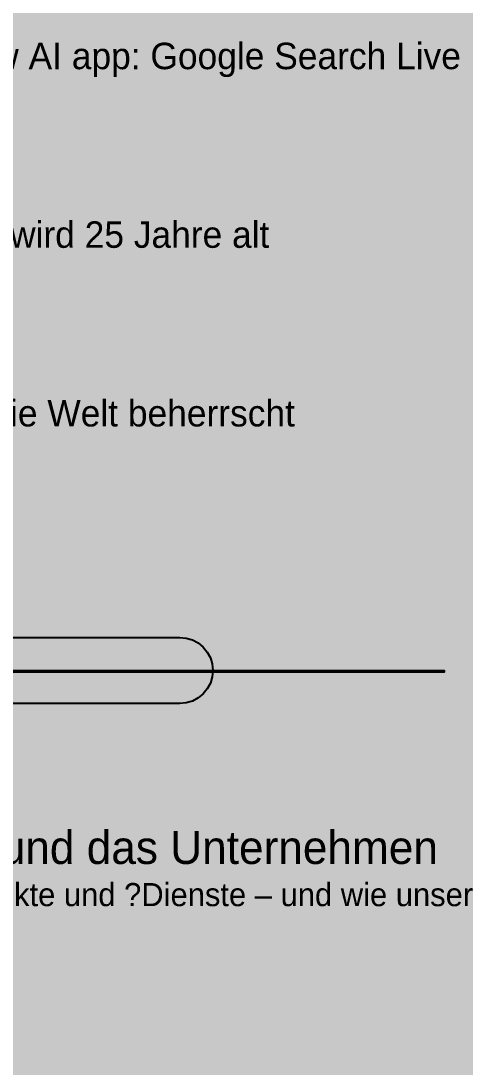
# Model space of a CAD drawing. Extents: x 0 to 1265, y 1 to 2486.
# Drawn here: x 478 to 747, y 642 to 1274 of the extents above; entities that cross this region are included whole.
import ezdxf

# ---------------------------------------------------------------- set-up
doc = ezdxf.new("R2010")
doc.units = 0

msp = doc.modelspace()

# ---------------------------------------------------------------- hatches: boundary and pattern name
for color, points in [(49, [(0, 2486), (1265, 2486), (1265, 0.66), (0, 0.66)]), (59, [(242.5, 901.66), (574.5, 901.66), (574.5, 901.66), (578.4, 901.27), (582.15, 900.13), (585.61, 898.29), (588.64, 895.8), (591.13, 892.77), (592.98, 889.31), (594.12, 885.56), (594.5, 881.66), (594.5, 881.66), (594.5, 881.66), (594.12, 877.75), (592.98, 874), (591.13, 870.54), (588.64, 867.51), (585.61, 865.03), (582.15, 863.18), (578.4, 862.04), (574.5, 861.66), (242.5, 861.66), (242.5, 861.66), (238.6, 862.04), (234.85, 863.18), (231.39, 865.03), (228.36, 867.51), (225.87, 870.54), (224.02, 874), (222.88, 877.75), (222.5, 881.66), (222.5, 881.66), (222.5, 881.66), (222.88, 885.56), (224.02, 889.31), (225.87, 892.77), (228.36, 895.8), (231.39, 898.29), (234.85, 900.13), (238.6, 901.27), (242.5, 901.66)]), (127, [(82.5, 881.66), (734.5, 881.66), (734.5, 880.66), (82.5, 880.66)])]:
    msp.add_hatch(color=color).paths.add_polyline_path(points, flags=0)

# ---------------------------------------------------------------- linework, layer by layer
at = {"color": 0, "true_color": 0x2a2928}
msp.add_lwpolyline([(242.5, 901.66), (574.5, 901.66), (574.5, 901.66), (578.4, 901.27), (582.15, 900.13), (585.61, 898.29), (588.64, 895.8), (591.13, 892.77), (592.98, 889.31), (594.12, 885.56), (594.5, 881.66), (594.5, 881.66), (594.5, 881.66), (594.12, 877.75), (592.98, 874), (591.13, 870.54), (588.64, 867.51), (585.61, 865.03), (582.15, 863.18), (578.4, 862.04), (574.5, 861.66), (242.5, 861.66)], dxfattribs=at)
at = {"color": 0, "true_color": 0x464744}
msp.add_lwpolyline([(82.5, 881.66), (734.5, 881.66), (734.5, 880.66), (82.5, 880.66)], close=True, dxfattribs=at)

# ---------------------------------------------------------------- texts
at = {"color": 0, "true_color": 0xffc399}
for s, height, p in [("Google's incredible new AI app: Google Search Live is the AI ...", 16, (250.5, 1245.16)), ('Suchmaschine Google wird 25 Jahre alt', 16, (250.5, 1137.16)), ('Warum Google heute die Welt beherrscht', 16, (250.5, 1029.16)), ('Unsere Produkte, Technologien und das Unternehmen', 20, (82.5, 764.66))]:
    msp.add_text(s, height=height, dxfattribs=at).set_placement(p)
at = {"color": 0, "true_color": 0xbfbfbf}
msp.add_text(': Unsere innovativen KI?Produkte und ?Dienste – und wie unsere Technologien', height=14, dxfattribs=at).set_placement((220.22, 739.16))

doc.saveas('drawing.dxf')
